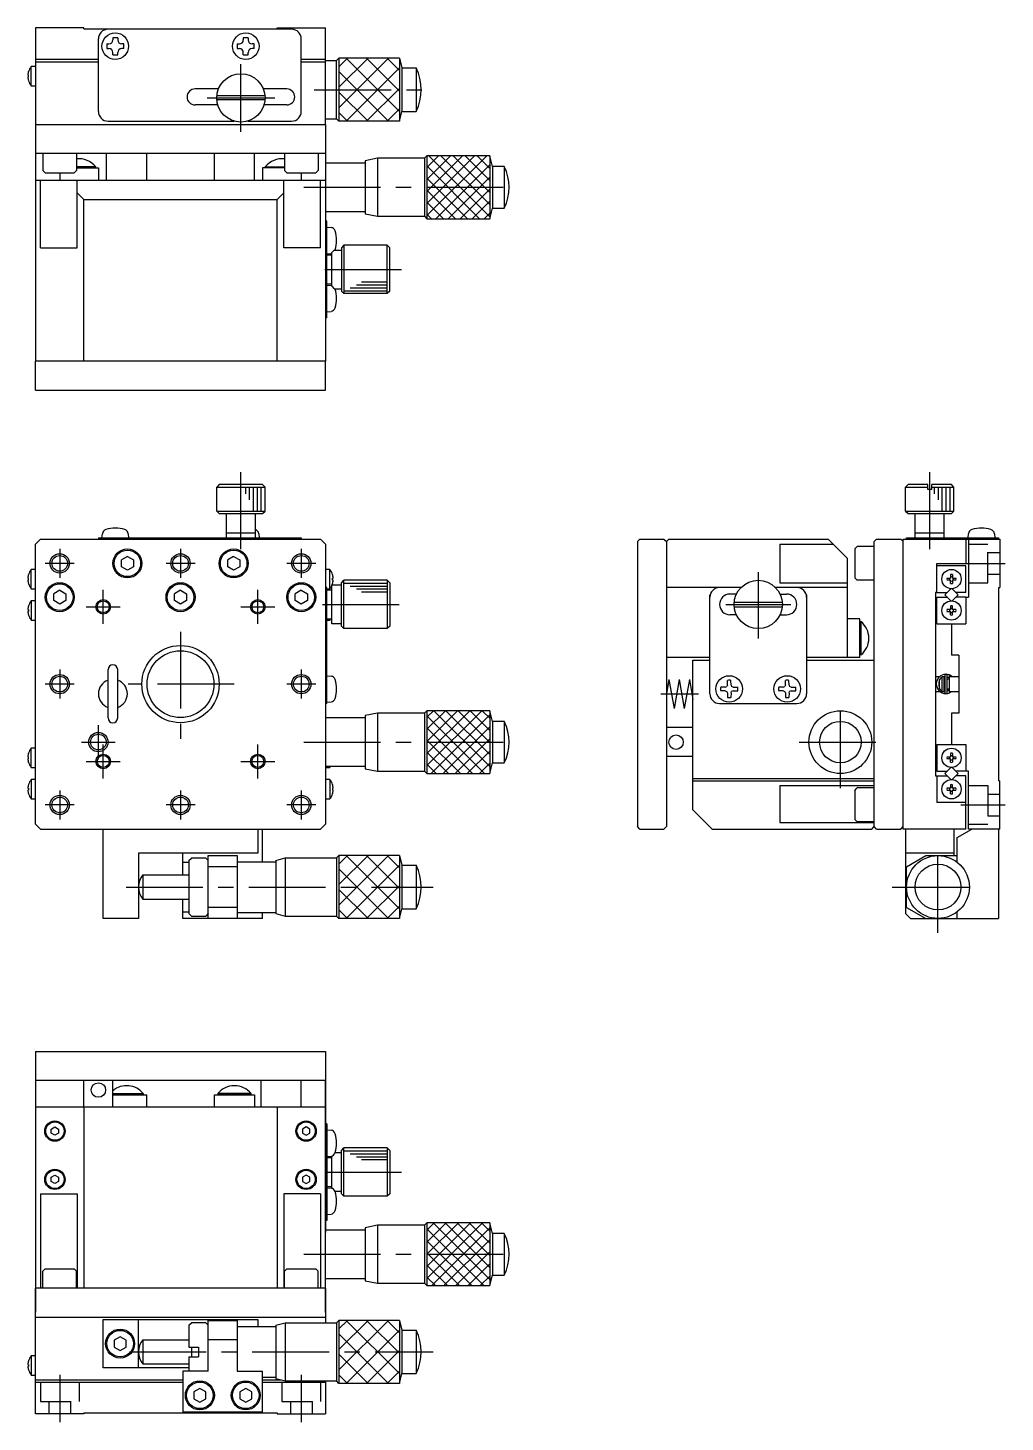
# Model space of a CAD drawing. Extents: x 0 to 321, y -8 to 297.
# Drawn here: x 119.2 to 321.5, y 8.3 to 296.9 of the extents above; entities that cross this region are included whole.
import ezdxf

# ---------------------------------------------------------------- set-up
doc = ezdxf.new("R2010")
doc.units = 0
doc.header["$LTSCALE"] = 0.5
doc.linetypes.add('CENTER', pattern=[50.8, 31.75, -6.35, 6.35, -6.35])
doc.linetypes.add('DASHED', pattern=[19.05, 12.7, -6.35])
for name, color, linetype in [('MSM_CENTER', 1, 'CENTER'), ('MSM_CONTINUOUS', 7, 'CONTINUOUS'), ('MSM_DASHED', 4, 'DASHED'), ('MSM_NARROW', 5, 'CONTINUOUS')]:
    doc.layers.add(name, color=color, linetype=linetype)

msp = doc.modelspace()

# ---------------------------------------------------------------- linework, layer by layer
at = {"layer": 'MSM_CENTER'}
for p, q in [((163.31, 275.37), (163.31, 289.37)), ((178.5, 284.07), (203.13, 284.07)), ((156.31, 282.37), (170.31, 282.37)), ((176.31, 263.87), (220.73, 263.87)), ((180.68, 246.87), (199.55, 246.87)), ((163.31, 188.99), (163.31, 206.18)), ((305.87, 188.99), (305.87, 206.18)), ((125.81, 189.02), (125.81, 183.02)), ((150.81, 189.02), (150.81, 183.02)), ((175.81, 189.02), (175.81, 183.02)), ((128.81, 186.02), (122.81, 186.02)), ((153.81, 186.02), (147.81, 186.02)), ((178.81, 186.02), (172.81, 186.02)), ((313.37, 186.02), (321.47, 186.02)), ((270.37, 184.22), (270.37, 170.46)), ((134.81, 173.52), (134.81, 180.52)), ((166.81, 173.52), (166.81, 180.52)), ((131.31, 177.02), (138.31, 177.02)), ((163.31, 177.02), (170.31, 177.02)), ((180.18, 177.52), (199.05, 177.52)), ((263.68, 177.52), (277.12, 177.52)), ((150.81, 171.88), (150.81, 149.67)), ((125.81, 164.02), (125.81, 158.02)), ((175.81, 164.02), (175.81, 158.02)), ((128.81, 161.02), (122.81, 161.02)), ((161.91, 161.02), (139.96, 161.02)), ((178.81, 161.02), (172.81, 161.02)), ((250.25, 159.01), (257.99, 159.01)), ((287.37, 139.5), (287.37, 157.54)), ((133.81, 145.52), (133.81, 152.52)), ((130.31, 149.02), (137.31, 149.02)), ((134.81, 141.52), (134.81, 148.52)), ((166.81, 141.52), (166.81, 148.52)), ((176.31, 149.02), (220.73, 149.02)), ((278.85, 149.02), (295.89, 149.02)), ((131.31, 145.02), (138.31, 145.02)), ((163.31, 145.02), (170.31, 145.02)), ((125.81, 139.02), (125.81, 133.02)), ((150.81, 139.02), (150.81, 133.02)), ((175.81, 139.02), (175.81, 133.02)), ((128.81, 136.02), (122.81, 136.02)), ((153.81, 136.02), (147.81, 136.02)), ((178.81, 136.02), (172.81, 136.02)), ((312.31, 136.02), (321.47, 136.02)), ((307.57, 109.52), (307.57, 128.52)), ((139.56, 119.02), (203.13, 119.02)), ((298.07, 119.02), (317.07, 119.02)), ((180.68, 60), (199.55, 60)), ((176.31, 43), (220.73, 43)), ((140.27, 22.8), (203.13, 22.8)), ((125.81, 18.06), (125.81, 8.25)), ((175.81, 18.06), (175.81, 8.25))]:
    msp.add_line(p, q, dxfattribs=at)
at = {"layer": 'MSM_CONTINUOUS'}
for p, q in [((130.81, 296.87), (120.81, 296.87)), ((120.81, 296.87), (120.81, 276.87)), ((130.81, 296.67), (130.81, 296.87)), ((130.81, 296.67), (170.81, 296.67)), ((133.81, 279.57), (133.81, 294.57)), ((173.81, 296.57), (135.81, 296.57)), ((137.81, 294.82), (136.81, 294.82)), ((136.81, 294.82), (136.81, 294.37)), ((137.81, 294.82), (137.81, 294.37)), ((164.81, 294.82), (163.81, 294.82)), ((163.81, 294.82), (163.81, 294.37)), ((164.81, 294.82), (164.81, 294.37)), ((170.81, 296.87), (180.81, 296.87)), ((170.81, 296.67), (170.81, 296.87)), ((175.81, 279.57), (175.81, 294.57)), ((180.81, 276.87), (180.81, 296.87)), ((135.56, 293.57), (136.01, 293.57)), ((135.56, 293.57), (135.56, 292.57)), ((135.56, 292.57), (136.01, 292.57)), ((136.81, 291.32), (136.81, 291.77)), ((137.81, 291.32), (137.81, 291.77)), ((139.06, 293.57), (138.61, 293.57)), ((139.06, 292.57), (138.61, 292.57)), ((139.06, 292.57), (139.06, 293.57)), ((162.56, 293.57), (163.01, 293.57)), ((162.56, 293.57), (162.56, 292.57)), ((162.56, 292.57), (163.01, 292.57)), ((163.81, 291.32), (163.81, 291.77)), ((164.81, 291.32), (164.81, 291.77)), ((166.06, 293.57), (165.61, 293.57)), ((166.06, 292.57), (165.61, 292.57)), ((166.06, 292.57), (166.06, 293.57)), ((119.91, 284.87), (119.91, 288.87)), ((120.81, 288.87), (119.91, 288.87)), ((120.81, 290.37), (133.81, 290.37)), ((120.81, 289.87), (133.81, 289.87)), ((136.81, 291.32), (137.81, 291.32)), ((163.81, 291.32), (164.81, 291.32)), ((175.81, 290.37), (180.81, 290.37)), ((175.81, 289.87), (180.81, 289.87)), ((180.81, 290.09), (183.11, 290.09)), ((183.61, 290.59), (183.11, 290.09)), ((183.11, 278.05), (183.11, 290.09)), ((183.61, 290.59), (183.61, 277.55)), ((196.11, 290.59), (183.61, 290.59)), ((196.11, 290.59), (196.11, 277.55)), ((196.11, 290.59), (196.61, 288.57)), ((119.36, 287.07), (119.22, 287.07)), ((119.22, 286.67), (119.36, 286.67)), ((119.36, 287.8), (119.36, 287.82)), ((119.36, 286.67), (119.36, 287.07)), ((119.36, 285.92), (119.36, 285.94)), ((196.61, 288.57), (199.61, 288.57)), ((196.61, 288.57), (196.61, 279.57)), ((199.61, 288.57), (199.61, 279.57)), ((119.91, 284.87), (120.81, 284.87)), ((158.67, 284.22), (153.81, 284.22)), ((172.81, 284.22), (167.96, 284.22)), ((158.53, 280.92), (153.81, 280.92)), ((168.3, 282.77), (158.33, 282.77)), ((168.3, 281.97), (158.33, 281.97)), ((172.81, 280.92), (168.1, 280.92)), ((135.81, 277.57), (161.91, 277.57)), ((164.71, 277.57), (173.81, 277.57)), ((180.81, 278.05), (183.11, 278.05)), ((183.61, 277.55), (183.11, 278.05)), ((196.11, 277.55), (183.61, 277.55)), ((196.11, 277.55), (196.61, 279.57)), ((196.61, 279.57), (199.61, 279.57)), ((120.81, 276.87), (180.81, 276.87)), ((120.81, 276.87), (120.81, 227.87)), ((180.81, 276.87), (180.81, 227.87)), ((180.81, 270.87), (120.81, 270.87)), ((122.31, 270.87), (122.31, 267.37)), ((129.31, 270.87), (129.31, 267.37)), ((135.51, 265.37), (135.51, 270.87)), ((143.81, 265.37), (143.81, 270.87)), ((157.81, 265.37), (157.81, 270.87)), ((166.11, 265.37), (166.11, 270.87)), ((172.31, 270.87), (172.31, 267.37)), ((179.31, 270.87), (179.31, 267.37)), ((189.06, 268.87), (180.81, 268.87)), ((191.56, 269.87), (189.06, 269.37)), ((189.06, 269.37), (189.06, 258.37)), ((191.56, 269.87), (191.56, 257.87)), ((201.31, 269.87), (191.56, 269.87)), ((201.81, 270.37), (201.31, 269.87)), ((201.31, 269.87), (201.31, 257.87)), ((201.81, 270.37), (201.81, 257.37)), ((214.81, 270.37), (201.81, 270.37)), ((214.81, 270.37), (214.81, 257.37)), ((215.4, 268.17), (214.81, 270.37)), ((122.81, 266.87), (122.31, 267.37)), ((122.81, 266.87), (128.81, 266.87)), ((125.81, 266.87), (125.81, 265.37)), ((128.81, 266.87), (129.31, 267.37)), ((133.26, 268.12), (129.31, 268.12)), ((129.31, 267.87), (133.81, 267.87)), ((133.26, 267.87), (133.26, 268.12)), ((133.81, 267.87), (133.81, 265.37)), ((172.31, 267.87), (167.81, 267.87)), ((167.81, 267.87), (167.81, 265.37)), ((168.36, 268.12), (172.31, 268.12)), ((168.36, 267.87), (168.36, 268.12)), ((172.81, 266.87), (172.31, 267.37)), ((172.81, 266.87), (178.81, 266.87)), ((175.81, 266.87), (175.81, 265.37)), ((178.81, 266.87), (179.31, 267.37)), ((215.4, 268.17), (215.4, 259.57)), ((217.81, 268.17), (215.4, 268.17)), ((217.81, 268.17), (217.81, 259.57)), ((120.81, 265.37), (180.81, 265.37)), ((121.81, 251.37), (121.81, 265.37)), ((129.45, 251.37), (129.45, 265.37)), ((130.81, 261.37), (129.45, 262.73)), ((170.81, 261.37), (172.18, 262.73)), ((172.18, 251.37), (172.18, 265.37)), ((179.81, 251.37), (179.81, 265.37)), ((130.81, 227.87), (130.81, 261.37)), ((130.81, 261.37), (170.81, 261.37)), ((170.81, 227.87), (170.81, 261.37)), ((180.81, 258.87), (189.06, 258.87)), ((181.11, 256.87), (180.81, 256.87)), ((181.11, 236.87), (181.11, 256.87)), ((189.06, 258.37), (191.56, 257.87)), ((191.56, 257.87), (201.31, 257.87)), ((201.31, 257.87), (201.81, 257.37)), ((201.81, 257.37), (214.81, 257.37)), ((214.81, 257.37), (215.4, 259.57)), ((215.4, 259.57), (217.81, 259.57)), ((181.11, 255.62), (181.96, 255.54)), ((121.81, 251.37), (129.45, 251.37)), ((179.81, 251.37), (172.18, 251.37)), ((184.61, 251.87), (184.11, 251.37)), ((184.11, 251.37), (184.11, 242.37)), ((193.61, 251.87), (184.61, 251.87)), ((184.61, 251.87), (184.61, 241.87)), ((193.61, 241.87), (193.61, 251.87)), ((194.11, 251.37), (193.61, 251.87)), ((194.11, 242.37), (194.11, 251.37)), ((181.11, 250.12), (181.96, 250.19)), ((181.11, 249.87), (182.11, 249.87)), ((182.11, 250.37), (182.61, 250.87)), ((182.11, 243.37), (182.11, 250.37)), ((182.61, 250.87), (184.11, 250.87)), ((181.11, 243.87), (182.11, 243.87)), ((181.11, 243.62), (182.12, 243.53)), ((182.11, 243.37), (182.61, 242.87)), ((182.61, 242.87), (184.11, 242.87)), ((184.11, 242.37), (184.61, 241.87)), ((193.61, 241.87), (184.61, 241.87)), ((194.11, 242.37), (193.61, 241.87)), ((181.11, 236.87), (180.81, 236.87)), ((181.11, 238.12), (181.96, 238.19)), ((120.81, 221.87), (120.81, 227.87)), ((180.81, 227.87), (120.81, 227.87)), ((180.81, 221.87), (180.81, 227.87)), ((120.81, 221.87), (180.81, 221.87)), ((158.81, 202.32), (158.31, 201.82)), ((167.81, 202.32), (158.81, 202.32)), ((168.31, 201.82), (167.81, 202.32)), ((301.37, 202.32), (300.87, 201.82)), ((305.47, 202.32), (301.37, 202.32)), ((305.47, 201.32), (305.47, 202.32)), ((310.37, 202.32), (306.27, 202.32)), ((306.27, 201.32), (306.27, 202.32)), ((310.87, 201.82), (310.37, 202.32)), ((158.31, 201.82), (168.31, 201.82)), ((158.31, 196.82), (158.31, 201.82)), ((168.31, 196.82), (168.31, 201.82)), ((300.87, 201.82), (305.47, 201.82)), ((300.87, 196.82), (300.87, 201.82)), ((306.27, 201.32), (305.47, 201.32)), ((306.27, 201.82), (310.87, 201.82)), ((310.87, 196.82), (310.87, 201.82)), ((158.31, 196.82), (168.31, 196.82)), ((158.31, 196.82), (158.81, 196.32)), ((158.81, 196.32), (167.81, 196.32)), ((160.31, 191.32), (160.31, 196.32)), ((166.31, 191.32), (166.31, 196.32)), ((167.81, 196.32), (168.31, 196.82)), ((300.87, 196.82), (310.87, 196.82)), ((300.87, 196.82), (301.37, 196.32)), ((301.37, 196.32), (310.37, 196.32)), ((302.87, 191.32), (302.87, 196.32)), ((308.87, 191.32), (308.87, 196.32)), ((310.37, 196.32), (310.87, 196.82)), ((120.81, 190.02), (121.81, 191.02)), ((121.81, 191.02), (179.81, 191.02)), ((133.81, 191.32), (133.81, 191.02)), ((133.81, 191.32), (175.81, 191.32)), ((134.56, 191.32), (134.64, 192.16)), ((139.99, 192.16), (140.06, 191.32)), ((160.31, 192.32), (166.31, 192.32)), ((166.99, 192.16), (167.06, 191.32)), ((175.81, 191.32), (175.81, 191.02)), ((179.81, 191.02), (180.81, 190.02)), ((245.87, 191.02), (245.37, 190.52)), ((245.37, 190.52), (245.37, 131.52)), ((245.87, 191.02), (250.87, 191.02)), ((250.87, 191.02), (251.37, 190.52)), ((251.87, 191.02), (251.37, 190.52)), ((251.37, 190.52), (251.37, 131.52)), ((251.87, 191.02), (284.87, 191.02)), ((288.87, 187.02), (284.87, 191.02)), ((294.87, 191.02), (294.37, 190.52)), ((294.37, 131.52), (294.37, 190.52)), ((294.87, 191.02), (299.87, 191.02)), ((300.37, 190.52), (299.87, 191.02)), ((300.37, 191.02), (320.37, 191.02)), ((300.37, 131.02), (300.37, 191.02)), ((301.07, 191.32), (320.07, 191.32)), ((301.07, 191.02), (301.07, 191.32)), ((302.87, 192.32), (308.87, 192.32)), ((313.37, 191.02), (313.37, 186.02)), ((313.82, 191.32), (313.89, 192.16)), ((313.87, 191.02), (313.87, 179.02)), ((319.25, 192.16), (319.32, 191.32)), ((320.07, 191.32), (320.07, 191.02)), ((320.37, 191.02), (320.37, 181.02)), ((120.81, 132.02), (120.81, 190.02)), ((180.81, 190.02), (180.81, 132.02)), ((274.87, 190.01), (285.87, 190.01)), ((274.87, 190.01), (274.87, 182.01)), ((290.37, 189.02), (290.87, 189.52)), ((290.37, 189.02), (290.37, 183.02)), ((294.37, 189.52), (290.87, 189.52)), ((119.91, 180.77), (119.91, 184.77)), ((120.81, 184.77), (119.91, 184.77)), ((139.81, 187.45), (138.57, 186.73)), ((138.57, 185.3), (138.57, 186.73)), ((139.81, 184.58), (138.57, 185.3)), ((139.81, 187.45), (141.06, 186.73)), ((141.06, 185.3), (139.81, 184.58)), ((141.06, 186.73), (141.06, 185.3)), ((161.81, 187.45), (160.57, 186.73)), ((160.57, 185.3), (160.57, 186.73)), ((161.81, 184.58), (160.57, 185.3)), ((161.81, 187.45), (163.06, 186.73)), ((163.06, 185.3), (161.81, 184.58)), ((163.06, 186.73), (163.06, 185.3)), ((181.71, 184.77), (180.81, 184.77)), ((181.71, 180.77), (181.71, 184.77)), ((288.87, 166.51), (288.87, 187.02)), ((307.37, 186.02), (313.37, 186.02)), ((307.37, 180.02), (307.37, 186.02)), ((313.37, 185.52), (307.37, 185.52)), ((313.37, 180.02), (313.37, 185.52)), ((119.36, 182.97), (119.22, 182.97)), ((119.22, 182.57), (119.36, 182.57)), ((119.36, 183.69), (119.36, 183.72)), ((119.36, 182.57), (119.36, 182.97)), ((119.36, 181.82), (119.36, 181.84)), ((182.27, 183.69), (182.27, 183.72)), ((182.27, 182.97), (182.4, 182.97)), ((182.27, 182.57), (182.27, 182.97)), ((182.4, 182.57), (182.27, 182.57)), ((182.27, 181.82), (182.27, 181.84)), ((184.11, 182.02), (184.61, 182.52)), ((184.11, 173.02), (184.11, 182.02)), ((193.61, 182.52), (184.61, 182.52)), ((184.61, 172.52), (184.61, 182.52)), ((193.61, 182.52), (193.61, 172.52)), ((194.11, 182.02), (193.61, 182.52)), ((194.11, 182.02), (194.11, 173.02)), ((274.87, 182.01), (288.87, 182.01)), ((290.37, 183.02), (290.87, 182.52)), ((294.37, 182.52), (290.87, 182.52)), ((309.44, 182.97), (310.17, 182.97)), ((310.17, 182.57), (309.44, 182.57)), ((310.17, 183.69), (310.17, 182.97)), ((310.17, 181.84), (310.17, 182.57)), ((310.57, 183.69), (310.57, 182.97)), ((310.57, 182.97), (311.3, 182.97)), ((311.3, 182.57), (310.57, 182.57)), ((310.57, 182.57), (310.57, 181.84)), ((119.91, 180.77), (120.81, 180.77)), ((125.81, 180.45), (124.57, 179.73)), ((124.57, 178.3), (124.57, 179.73)), ((125.81, 180.45), (127.06, 179.73)), ((127.06, 179.73), (127.06, 178.3)), ((150.81, 180.45), (149.57, 179.73)), ((149.57, 178.3), (149.57, 179.73)), ((150.81, 180.45), (152.06, 179.73)), ((152.06, 179.73), (152.06, 178.3)), ((175.81, 180.45), (174.57, 179.73)), ((174.57, 178.3), (174.57, 179.73)), ((175.81, 180.45), (177.06, 179.73)), ((177.06, 179.73), (177.06, 178.3)), ((181.11, 181.02), (180.81, 181.02)), ((181.11, 157.02), (181.11, 181.02)), ((181.11, 180.77), (181.71, 180.77)), ((181.11, 180.52), (182.11, 180.52)), ((184.11, 181.52), (182.11, 181.52)), ((182.11, 173.52), (182.11, 181.52)), ((266.8, 181.01), (251.37, 181.01)), ((263.8, 181.02), (259.37, 181.02)), ((260.37, 159.02), (260.37, 179.52)), ((265.86, 179.67), (264.52, 179.67)), ((288.87, 181.01), (273.94, 181.01)), ((274.88, 179.67), (276.22, 179.67)), ((280.37, 179.52), (280.37, 159.02)), ((307.07, 180.02), (307.07, 142.02)), ((307.37, 180.02), (307.07, 180.02)), ((307.37, 180.02), (309.46, 180.02)), ((307.37, 179.02), (309.46, 179.02)), ((307.37, 173.52), (307.37, 179.02)), ((310.21, 180.77), (308.96, 179.52)), ((308.96, 179.52), (310.21, 178.26)), ((310.53, 180.77), (311.78, 179.52)), ((311.78, 179.52), (310.53, 178.26)), ((313.37, 180.02), (311.28, 180.02)), ((313.37, 179.02), (311.28, 179.02)), ((313.37, 179.02), (313.87, 179.02)), ((313.37, 179.02), (313.37, 173.52)), ((320.17, 141.02), (320.17, 181.02)), ((320.17, 181.02), (320.37, 181.02)), ((119.22, 176.47), (119.36, 176.47)), ((119.36, 176.07), (119.22, 176.07)), ((119.36, 177.22), (119.36, 177.19)), ((119.36, 176.47), (119.36, 176.07)), ((119.91, 178.27), (119.91, 174.27)), ((120.81, 178.27), (119.91, 178.27)), ((125.81, 177.58), (124.57, 178.3)), ((127.06, 178.3), (125.81, 177.58)), ((150.81, 177.58), (149.57, 178.3)), ((152.06, 178.3), (150.81, 177.58)), ((175.81, 177.58), (174.57, 178.3)), ((177.06, 178.3), (175.81, 177.58)), ((265.4, 178.02), (275.35, 178.02)), ((265.4, 177.02), (275.35, 177.02)), ((310.17, 176.47), (309.44, 176.47)), ((309.44, 176.07), (310.17, 176.07)), ((310.17, 177.19), (310.17, 176.47)), ((310.17, 175.34), (310.17, 176.07)), ((310.57, 176.47), (310.57, 177.19)), ((311.3, 176.47), (310.57, 176.47)), ((310.57, 176.07), (311.3, 176.07)), ((310.57, 175.34), (310.57, 176.07)), ((119.36, 175.34), (119.36, 175.32)), ((119.91, 174.27), (120.81, 174.27)), ((181.11, 174.52), (182.11, 174.52)), ((181.11, 174.27), (181.71, 174.27)), ((181.71, 174.52), (181.71, 174.27)), ((184.11, 173.52), (182.11, 173.52)), ((265.86, 175.37), (264.52, 175.37)), ((274.88, 175.37), (276.22, 175.37)), ((291.37, 174.51), (288.87, 174.51)), ((291.37, 166.51), (291.37, 174.51)), ((291.37, 173.96), (291.62, 173.96)), ((291.62, 173.96), (291.62, 167.06)), ((307.37, 173.52), (313.37, 173.52)), ((310.37, 173.52), (310.37, 167.02)), ((184.61, 172.52), (184.11, 173.02)), ((193.61, 172.52), (184.61, 172.52)), ((194.11, 173.02), (193.61, 172.52)), ((260.37, 166.51), (251.37, 166.51)), ((256.87, 135.02), (256.87, 166.01)), ((256.87, 166.01), (260.37, 166.01)), ((291.37, 166.51), (280.37, 166.51)), ((280.37, 166.01), (294.37, 166.01)), ((291.62, 167.06), (291.37, 167.06)), ((311.87, 167.02), (310.37, 167.02)), ((311.87, 167.02), (311.87, 155.02)), ((135.81, 154.02), (135.81, 164.02)), ((137.81, 154.02), (137.81, 164.02)), ((181.11, 162.77), (181.96, 162.69)), ((251.9, 162.01), (251.37, 159.01)), ((251.9, 162.01), (252.96, 156.01)), ((254.02, 162.01), (252.96, 156.01)), ((254.02, 162.01), (255.07, 156.01)), ((256.13, 162.01), (255.07, 156.01)), ((256.13, 162.01), (256.87, 157.82)), ((263.99, 160.83), (264.01, 161.78)), ((264.75, 160.83), (264.73, 161.78)), ((275.99, 160.83), (276.01, 161.78)), ((276.75, 160.83), (276.73, 161.78)), ((307.84, 162.52), (307.07, 162.52)), ((307.87, 161.93), (308.37, 162.46)), ((307.87, 160.1), (307.87, 161.93)), ((308.97, 162.52), (308.37, 162.52)), ((308.37, 162.52), (308.37, 159.52)), ((308.81, 162.52), (308.97, 162.55)), ((308.87, 159.52), (308.87, 162.52)), ((308.97, 162.02), (308.87, 162.02)), ((308.97, 162.82), (308.97, 159.32)), ((310.02, 162.91), (309.25, 163.07)), ((309.47, 162.93), (309.45, 162.92)), ((309.51, 162.94), (309.47, 162.93)), ((309.47, 159.32), (309.47, 162.82)), ((309.47, 162.24), (309.48, 162.26)), ((309.47, 162.23), (309.47, 162.24)), ((309.47, 162.22), (309.47, 162.23)), ((309.87, 162.02), (309.47, 162.02)), ((309.48, 162.29), (309.49, 162.3)), ((309.48, 162.28), (309.48, 162.29)), ((309.48, 162.27), (309.48, 162.28)), ((309.48, 162.26), (309.48, 162.27)), ((309.49, 162.32), (309.5, 162.33)), ((309.49, 162.3), (309.49, 162.32)), ((309.5, 162.34), (309.51, 162.35)), ((309.5, 162.33), (309.5, 162.34)), ((309.54, 162.95), (309.51, 162.94)), ((309.51, 162.36), (309.52, 162.37)), ((309.51, 162.35), (309.51, 162.36)), ((309.52, 162.37), (309.53, 162.38)), ((309.53, 162.38), (309.54, 162.39)), ((309.58, 162.96), (309.54, 162.95)), ((309.54, 162.4), (309.55, 162.41)), ((309.54, 162.39), (309.54, 162.4)), ((309.55, 162.41), (309.56, 162.41)), ((309.56, 162.41), (309.57, 162.42)), ((309.57, 162.42), (309.58, 162.43)), ((309.61, 162.96), (309.58, 162.96)), ((309.58, 162.43), (309.59, 162.44)), ((309.59, 162.44), (309.6, 162.44)), ((309.6, 162.44), (309.61, 162.45)), ((309.65, 162.97), (309.61, 162.96)), ((309.61, 162.45), (309.63, 162.45)), ((309.63, 162.45), (309.64, 162.46)), ((309.64, 162.46), (309.65, 162.46)), ((309.69, 162.97), (309.65, 162.97)), ((309.65, 162.46), (309.66, 162.46)), ((309.66, 162.46), (309.67, 162.47)), ((309.67, 162.47), (309.69, 162.47)), ((309.72, 162.97), (309.69, 162.97)), ((309.69, 162.47), (309.7, 162.47)), ((309.7, 162.47), (309.71, 162.47)), ((309.71, 162.47), (309.72, 162.47)), ((309.76, 162.97), (309.72, 162.97)), ((309.72, 162.47), (309.73, 162.47)), ((309.73, 162.47), (309.75, 162.47)), ((309.75, 162.47), (309.76, 162.47)), ((309.8, 162.97), (309.76, 162.97)), ((309.76, 162.47), (309.77, 162.47)), ((309.77, 162.47), (309.78, 162.46)), ((309.78, 162.46), (309.8, 162.46)), ((309.84, 162.96), (309.8, 162.97)), ((309.8, 162.46), (309.81, 162.45)), ((309.81, 162.45), (309.87, 162.43)), ((309.81, 162.45), (309.81, 162.45)), ((309.88, 162.51), (309.82, 162.45)), ((309.83, 162.46), (309.82, 162.45)), ((309.82, 162.45), (309.82, 162.45)), ((309.82, 162.45), (309.82, 162.45)), ((309.82, 162.45), (309.82, 162.45)), ((309.84, 162.47), (309.83, 162.46)), ((309.83, 162.46), (309.83, 162.46)), ((309.87, 162.96), (309.84, 162.96)), ((309.85, 162.48), (309.84, 162.48)), ((309.84, 162.48), (309.84, 162.47)), ((309.86, 162.51), (309.85, 162.49)), ((309.85, 162.49), (309.85, 162.48)), ((309.87, 162.52), (309.86, 162.51)), ((309.91, 162.95), (309.87, 162.96)), ((309.88, 162.55), (309.87, 162.53)), ((309.87, 162.53), (309.87, 162.52)), ((309.87, 162.52), (309.87, 159.52)), ((311.87, 162.52), (309.87, 162.52)), ((310.02, 162.91), (309.88, 162.51)), ((309.89, 162.56), (309.88, 162.55)), ((309.9, 162.58), (309.89, 162.56)), ((309.91, 162.59), (309.9, 162.58)), ((309.94, 162.94), (309.91, 162.95)), ((309.92, 162.63), (309.91, 162.61)), ((309.91, 162.61), (309.91, 162.59)), ((309.93, 162.64), (309.92, 162.63)), ((309.94, 162.66), (309.93, 162.64)), ((309.98, 162.92), (309.94, 162.94)), ((309.95, 162.68), (309.94, 162.66)), ((309.96, 162.72), (309.95, 162.7)), ((309.95, 162.7), (309.95, 162.68)), ((309.97, 162.73), (309.96, 162.72)), ((309.98, 162.77), (309.97, 162.75)), ((309.97, 162.75), (309.97, 162.73)), ((310.01, 162.91), (309.98, 162.92)), ((309.99, 162.78), (309.98, 162.77)), ((310, 162.82), (309.99, 162.8)), ((309.99, 162.8), (309.99, 162.78)), ((310.01, 162.86), (310, 162.84)), ((310, 162.84), (310, 162.83)), ((310, 162.83), (310, 162.82)), ((310.01, 162.91), (310.02, 162.91)), ((310.61, 162.52), (310.01, 162.91)), ((310.01, 162.91), (310.01, 162.91)), ((310.01, 162.91), (310.01, 162.91)), ((310.01, 162.91), (310.01, 162.9)), ((310.01, 162.9), (310.01, 162.9)), ((310.01, 162.9), (310.01, 162.89)), ((310.01, 162.89), (310.01, 162.89)), ((310.01, 162.89), (310.01, 162.88)), ((310.01, 162.88), (310.01, 162.87)), ((310.01, 162.87), (310.01, 162.86)), ((310.09, 162.87), (310.02, 162.91)), ((263.54, 160.39), (262.61, 160.38)), ((263.54, 159.64), (262.61, 159.66)), ((263.54, 160.39), (263.87, 160.55)), ((263.54, 159.64), (263.87, 159.48)), ((263.99, 160.83), (263.87, 160.55)), ((263.99, 159.2), (263.87, 159.48)), ((263.99, 159.2), (264.01, 158.25)), ((264.75, 159.2), (264.73, 158.25)), ((264.75, 160.83), (264.87, 160.55)), ((264.75, 159.2), (264.87, 159.48)), ((265.2, 160.39), (264.87, 160.55)), ((265.2, 159.64), (264.87, 159.48)), ((265.2, 160.39), (266.13, 160.38)), ((265.2, 159.64), (266.13, 159.66)), ((275.54, 160.39), (274.61, 160.38)), ((275.54, 159.64), (274.61, 159.66)), ((275.54, 160.39), (275.87, 160.55)), ((275.54, 159.64), (275.87, 159.48)), ((275.99, 160.83), (275.87, 160.55)), ((275.99, 159.2), (275.87, 159.48)), ((275.99, 159.2), (276.01, 158.25)), ((276.75, 159.2), (276.73, 158.25)), ((276.75, 160.83), (276.87, 160.55)), ((276.75, 159.2), (276.87, 159.48)), ((277.2, 160.39), (276.87, 160.55)), ((277.2, 159.64), (276.87, 159.48)), ((277.2, 160.39), (278.13, 160.38)), ((277.2, 159.64), (278.13, 159.66)), ((307.07, 159.52), (307.97, 159.52)), ((308.37, 159.57), (307.87, 160.1)), ((308.37, 159.52), (308.87, 159.52)), ((308.87, 160.02), (308.97, 160.02)), ((308.97, 159.59), (308.87, 159.61)), ((309.47, 160.02), (309.87, 160.02)), ((309.47, 159.91), (309.47, 159.92)), ((309.47, 159.92), (309.47, 159.92)), ((309.47, 159.9), (309.47, 159.91)), ((309.48, 159.88), (309.47, 159.9)), ((309.87, 159.72), (309.47, 159.59)), ((309.48, 159.87), (309.48, 159.88)), ((309.48, 159.86), (309.48, 159.87)), ((309.49, 159.85), (309.48, 159.86)), ((309.49, 159.84), (309.49, 159.85)), ((309.49, 159.82), (309.49, 159.84)), ((309.5, 159.81), (309.49, 159.82)), ((309.5, 159.8), (309.5, 159.81)), ((309.51, 159.79), (309.5, 159.8)), ((309.52, 159.78), (309.51, 159.79)), ((309.52, 159.77), (309.52, 159.78)), ((309.53, 159.76), (309.52, 159.77)), ((309.54, 159.75), (309.53, 159.76)), ((309.55, 159.74), (309.54, 159.75)), ((309.56, 159.74), (309.55, 159.74)), ((309.57, 159.73), (309.56, 159.74)), ((309.58, 159.72), (309.57, 159.73)), ((309.59, 159.71), (309.58, 159.72)), ((309.6, 159.71), (309.59, 159.71)), ((309.61, 159.7), (309.6, 159.71)), ((309.62, 159.7), (309.61, 159.7)), ((309.63, 159.69), (309.62, 159.7)), ((309.64, 159.69), (309.63, 159.69)), ((309.66, 159.68), (309.64, 159.69)), ((309.67, 159.68), (309.66, 159.68)), ((309.68, 159.68), (309.67, 159.68)), ((309.69, 159.68), (309.68, 159.68)), ((309.7, 159.67), (309.69, 159.68)), ((309.72, 159.67), (309.7, 159.67)), ((309.73, 159.67), (309.72, 159.67)), ((309.74, 159.68), (309.73, 159.67)), ((309.75, 159.68), (309.74, 159.68)), ((309.77, 159.68), (309.75, 159.68)), ((309.78, 159.68), (309.77, 159.68)), ((309.79, 159.69), (309.78, 159.68)), ((309.8, 159.69), (309.79, 159.69)), ((309.81, 159.69), (309.8, 159.69)), ((309.82, 159.69), (309.81, 159.69)), ((309.87, 159.52), (311.87, 159.52)), ((309.95, 159.21), (310.01, 159.23)), ((310.01, 159.23), (310.01, 159.23)), ((310.01, 159.23), (310.01, 159.23)), ((310.01, 159.23), (310.01, 159.23)), ((181.11, 157.02), (180.81, 157.02)), ((181.11, 157.27), (181.96, 157.34)), ((262.37, 157.02), (278.37, 157.02)), ((189.06, 154.02), (180.81, 154.02)), ((191.56, 155.02), (189.06, 154.52)), ((189.06, 154.52), (189.06, 143.52)), ((191.56, 155.02), (191.56, 143.02)), ((201.31, 155.02), (191.56, 155.02)), ((201.81, 155.52), (201.31, 155.02)), ((201.31, 155.02), (201.31, 143.02)), ((201.81, 155.52), (201.81, 142.52)), ((214.81, 155.52), (201.81, 155.52)), ((214.81, 155.52), (214.81, 142.52)), ((215.4, 153.32), (214.81, 155.52)), ((215.4, 153.32), (215.4, 144.72)), ((217.81, 153.32), (215.4, 153.32)), ((217.81, 153.32), (217.81, 144.72)), ((310.37, 155.02), (310.37, 148.52)), ((311.87, 155.02), (310.37, 155.02)), ((256.87, 152.01), (251.37, 152.01)), ((119.91, 143.77), (119.91, 147.77)), ((120.81, 147.77), (119.91, 147.77)), ((307.37, 148.52), (307.37, 143.02)), ((307.37, 148.52), (313.37, 148.52)), ((313.37, 148.52), (313.37, 143.02)), ((119.36, 145.97), (119.22, 145.97)), ((119.22, 145.57), (119.36, 145.57)), ((119.36, 146.69), (119.36, 146.72)), ((119.36, 145.57), (119.36, 145.97)), ((119.36, 144.82), (119.36, 144.84)), ((214.81, 142.52), (215.4, 144.72)), ((215.4, 144.72), (217.81, 144.72)), ((256.87, 146.01), (251.37, 146.01)), ((309.44, 145.97), (310.17, 145.97)), ((310.17, 145.57), (309.44, 145.57)), ((310.17, 146.69), (310.17, 145.97)), ((310.17, 144.84), (310.17, 145.57)), ((310.57, 146.69), (310.57, 145.97)), ((310.57, 145.97), (311.3, 145.97)), ((311.3, 145.57), (310.57, 145.57)), ((310.57, 145.57), (310.57, 144.84)), ((119.91, 143.77), (120.81, 143.77)), ((180.81, 144.02), (189.06, 144.02)), ((180.81, 143.77), (181.71, 143.77)), ((181.71, 143.77), (181.71, 144.02)), ((189.06, 143.52), (191.56, 143.02)), ((191.56, 143.02), (201.31, 143.02)), ((201.31, 143.02), (201.81, 142.52)), ((201.81, 142.52), (214.81, 142.52)), ((256.87, 141.51), (294.37, 141.51)), ((307.07, 142.02), (309.46, 142.02)), ((307.37, 143.02), (309.46, 143.02)), ((307.37, 142.02), (307.37, 136.52)), ((308.96, 142.52), (310.21, 143.77)), ((310.21, 141.26), (308.96, 142.52)), ((311.78, 142.52), (310.53, 143.77)), ((310.53, 141.26), (311.78, 142.52)), ((313.87, 143.02), (311.28, 143.02)), ((313.37, 142.02), (311.28, 142.02)), ((313.37, 131.02), (313.37, 142.02)), ((313.87, 131.02), (313.87, 143.02)), ((119.22, 139.47), (119.36, 139.47)), ((119.36, 139.07), (119.22, 139.07)), ((119.36, 140.22), (119.36, 140.19)), ((119.36, 139.47), (119.36, 139.07)), ((119.91, 141.27), (119.91, 137.27)), ((120.81, 141.27), (119.91, 141.27)), ((181.71, 141.27), (180.81, 141.27)), ((181.71, 141.27), (181.71, 137.27)), ((182.27, 140.22), (182.27, 140.19)), ((182.4, 139.47), (182.27, 139.47)), ((182.27, 139.47), (182.27, 139.07)), ((182.27, 139.07), (182.4, 139.07)), ((256.87, 141.01), (294.37, 141.01)), ((274.87, 140.01), (294.37, 140.01)), ((274.87, 140.01), (274.87, 132.38)), ((290.37, 139.02), (290.87, 139.52)), ((290.37, 139.02), (290.37, 133.02)), ((294.37, 139.52), (290.87, 139.52)), ((310.17, 139.47), (309.44, 139.47)), ((309.44, 139.07), (310.17, 139.07)), ((310.17, 140.19), (310.17, 139.47)), ((310.17, 138.34), (310.17, 139.07)), ((310.57, 139.47), (310.57, 140.19)), ((311.3, 139.47), (310.57, 139.47)), ((310.57, 138.34), (310.57, 139.07)), ((310.57, 139.07), (311.3, 139.07)), ((320.17, 141.02), (320.37, 141.02)), ((320.37, 131.02), (320.37, 141.02)), ((119.36, 138.34), (119.36, 138.32)), ((119.91, 137.27), (120.81, 137.27)), ((180.81, 137.27), (181.71, 137.27)), ((182.27, 138.34), (182.27, 138.32)), ((313.37, 136.52), (307.37, 136.52)), ((256.87, 135.02), (260.87, 131.02)), ((290.37, 133.02), (290.87, 132.52)), ((121.81, 131.02), (120.81, 132.02)), ((121.81, 131.02), (179.81, 131.02)), ((134.81, 112.52), (134.81, 131.02)), ((166.81, 131.02), (166.81, 126.02)), ((167.81, 124.27), (167.81, 131.02)), ((180.81, 132.02), (179.81, 131.02)), ((245.87, 131.02), (245.37, 131.52)), ((245.87, 131.02), (250.87, 131.02)), ((251.37, 131.52), (250.87, 131.02)), ((260.87, 131.02), (293.87, 131.02)), ((274.87, 132.38), (294.37, 132.38)), ((294.37, 132.52), (290.87, 132.52)), ((293.87, 131.02), (294.37, 131.52)), ((294.87, 131.02), (294.37, 131.52)), ((294.87, 131.02), (299.87, 131.02)), ((299.87, 131.02), (300.37, 131.52)), ((313.37, 131.02), (300.37, 131.02)), ((300.87, 131.02), (300.87, 113.52)), ((310.87, 131.02), (310.87, 125.52)), ((311.57, 129.28), (314.57, 131.02)), ((320.37, 131.02), (313.87, 131.02)), ((320.07, 131.02), (320.07, 112.52)), ((311.57, 124.14), (311.57, 129.28)), ((142.11, 126.02), (142.11, 112.52)), ((166.81, 126.02), (142.11, 126.02)), ((151.31, 121.52), (151.31, 126.02)), ((151.31, 124.14), (152.56, 124.14)), ((152.56, 124.52), (153.06, 125.02)), ((152.56, 124.52), (152.56, 113.52)), ((156.06, 125.02), (153.06, 125.02)), ((156.06, 125.02), (156.56, 124.52)), ((156.56, 125.52), (162.56, 125.52)), ((156.56, 112.52), (156.56, 125.52)), ((162.56, 125.52), (162.56, 112.52)), ((162.56, 124.27), (170.56, 124.27)), ((170.56, 124.52), (172.5, 125.03)), ((170.56, 124.52), (170.56, 113.52)), ((172.5, 125.03), (172.5, 113.03)), ((172.5, 125.03), (183.11, 125.03)), ((183.61, 125.53), (183.11, 125.03)), ((183.11, 125.03), (183.11, 113)), ((183.61, 125.53), (183.61, 112.5)), ((196.11, 125.53), (183.61, 125.53)), ((196.11, 125.53), (196.11, 112.5)), ((196.11, 125.53), (196.61, 123.52)), ((310.87, 126.02), (300.87, 126.02)), ((301.07, 123.22), (305.04, 125.52)), ((305.04, 125.52), (311.57, 125.52)), ((142.99, 121.52), (142.99, 116.52)), ((142.99, 121.52), (152.56, 121.52)), ((162.56, 123.22), (156.56, 123.22)), ((196.61, 123.52), (199.61, 123.52)), ((196.61, 123.52), (196.61, 114.52)), ((199.61, 123.52), (199.61, 114.52)), ((301.07, 114.81), (301.07, 123.22)), ((142.99, 116.52), (152.56, 116.52)), ((151.31, 112.52), (151.31, 116.52)), ((151.31, 113.89), (152.56, 113.89)), ((152.56, 113.52), (153.06, 113.02)), ((153.06, 113.02), (156.06, 113.02)), ((156.56, 113.52), (156.06, 113.02)), ((162.56, 114.81), (156.56, 114.81)), ((162.56, 113.77), (170.56, 113.77)), ((167.81, 112.52), (167.81, 113.77)), ((170.56, 113.52), (172.5, 113)), ((172.5, 113), (183.11, 113)), ((183.61, 112.5), (183.11, 113)), ((196.11, 112.5), (196.61, 114.52)), ((196.61, 114.52), (199.61, 114.52)), ((300.87, 113.52), (301.87, 112.52)), ((301.07, 114.81), (305.04, 112.52)), ((311.57, 112.52), (311.57, 113.89)), ((142.11, 112.52), (134.81, 112.52)), ((167.81, 112.52), (151.31, 112.52)), ((196.11, 112.5), (183.61, 112.5)), ((301.87, 112.52), (320.07, 112.52)), ((120.81, 85), (120.81, 79)), ((120.81, 85), (180.81, 85)), ((180.81, 85), (180.81, 47.5)), ((180.81, 85), (180.81, 79)), ((120.81, 79), (120.81, 31)), ((180.81, 79), (120.81, 79)), ((130.81, 73.5), (130.81, 79)), ((136.81, 73.5), (136.81, 79)), ((167.51, 73.5), (167.51, 79)), ((175.81, 73.5), (175.81, 79)), ((180.81, 31), (180.81, 79)), ((136.81, 76.25), (143.11, 76.25)), ((136.81, 76), (143.81, 76)), ((143.11, 76.25), (143.11, 76)), ((143.81, 73.5), (143.81, 76)), ((157.81, 73.5), (157.81, 76)), ((157.81, 76), (166.11, 76)), ((158.51, 76.25), (158.51, 76)), ((165.41, 76.25), (158.51, 76.25)), ((165.41, 76), (158.51, 76)), ((165.41, 76), (165.41, 76.25)), ((166.11, 76), (166.11, 73.5)), ((120.81, 73.5), (180.81, 73.5)), ((130.81, 73.5), (130.81, 36)), ((170.81, 73.5), (170.81, 36)), ((124.06, 68.93), (124.81, 69.37)), ((124.81, 69.37), (125.56, 68.93)), ((176.81, 69.37), (176.06, 68.93)), ((177.56, 68.93), (176.81, 69.37)), ((181.11, 70), (180.81, 70)), ((181.11, 70), (181.11, 50)), ((124.06, 68.07), (124.06, 68.93)), ((124.81, 67.63), (124.06, 68.07)), ((125.56, 68.07), (124.81, 67.63)), ((125.56, 68.93), (125.56, 68.07)), ((176.06, 68.93), (176.06, 68.07)), ((176.06, 68.07), (176.81, 67.63)), ((176.81, 67.63), (177.56, 68.07)), ((177.56, 68.07), (177.56, 68.93)), ((181.11, 68.75), (181.96, 68.68)), ((184.11, 64), (182.82, 64)), ((184.11, 64.5), (184.61, 65)), ((184.11, 55.5), (184.11, 64.5)), ((193.61, 65), (184.61, 65)), ((184.61, 55), (184.61, 65)), ((193.61, 65), (193.61, 55)), ((194.11, 64.5), (193.61, 65)), ((194.11, 64.5), (194.11, 55.5)), ((181.11, 63.25), (181.96, 63.32)), ((181.11, 63), (182.11, 63)), ((182.11, 56.65), (182.11, 63.35)), ((124.06, 58.93), (124.81, 59.37)), ((124.06, 58.07), (124.06, 58.93)), ((124.81, 57.63), (124.06, 58.07)), ((124.81, 59.37), (125.56, 58.93)), ((125.56, 58.07), (124.81, 57.63)), ((125.56, 58.93), (125.56, 58.07)), ((176.81, 59.37), (176.06, 58.93)), ((176.06, 58.93), (176.06, 58.07)), ((176.06, 58.07), (176.81, 57.63)), ((177.56, 58.93), (176.81, 59.37)), ((176.81, 57.63), (177.56, 58.07)), ((177.56, 58.07), (177.56, 58.93)), ((121.81, 55.5), (121.81, 36)), ((121.81, 55.5), (129.45, 55.5)), ((129.45, 55.5), (129.45, 36)), ((172.18, 55.5), (172.18, 36)), ((179.81, 55.5), (172.18, 55.5)), ((179.81, 55.5), (179.81, 36)), ((181.11, 57), (182.11, 57)), ((181.11, 56.75), (181.96, 56.68)), ((184.11, 56), (182.82, 56)), ((184.61, 55), (184.11, 55.5)), ((193.61, 55), (184.61, 55)), ((194.11, 55.5), (193.61, 55)), ((181.11, 50), (180.81, 50)), ((181.11, 51.25), (181.96, 51.32)), ((201.81, 49.5), (201.31, 49)), ((201.81, 49.5), (201.81, 36.5)), ((214.81, 49.5), (201.81, 49.5)), ((214.81, 49.5), (214.81, 36.5)), ((215.4, 47.3), (214.81, 49.5)), ((189.06, 48), (180.81, 48)), ((191.56, 49), (189.06, 48.5)), ((189.06, 48.5), (189.06, 37.5)), ((191.56, 49), (191.56, 37)), ((201.31, 49), (191.56, 49)), ((201.31, 49), (201.31, 37)), ((215.4, 47.3), (215.4, 38.7)), ((217.81, 47.3), (215.4, 47.3)), ((217.81, 47.3), (217.81, 38.7)), ((122.81, 40), (122.31, 39.5)), ((122.31, 36), (122.31, 39.5)), ((122.81, 40), (128.81, 40)), ((128.81, 40), (129.31, 39.5)), ((129.31, 36), (129.31, 39.5)), ((172.81, 40), (172.31, 39.5)), ((172.31, 36), (172.31, 39.5)), ((172.81, 40), (178.81, 40)), ((178.81, 40), (179.31, 39.5)), ((179.31, 36), (179.31, 39.5)), ((180.81, 38), (189.06, 38)), ((214.81, 36.5), (215.4, 38.7)), ((215.4, 38.7), (217.81, 38.7)), ((180.81, 36), (120.81, 36)), ((120.81, 30), (120.81, 36)), ((180.81, 36), (180.81, 28.82)), ((189.06, 37.5), (191.56, 37)), ((191.56, 37), (201.31, 37)), ((201.31, 37), (201.81, 36.5)), ((201.81, 36.5), (214.81, 36.5)), ((120.81, 10), (120.81, 30)), ((120.81, 30), (180.81, 30)), ((134.81, 29.5), (166.81, 29.5)), ((134.81, 19.5), (134.81, 29.5)), ((142.11, 19.5), (142.11, 29.5)), ((156.56, 29.3), (162.56, 29.3)), ((156.56, 18.8), (156.56, 29.3)), ((162.56, 29.3), (162.56, 18.8)), ((166.81, 29.5), (166.81, 28.05)), ((183.61, 29.32), (183.11, 28.82)), ((183.61, 29.32), (183.61, 16.28)), ((196.11, 29.32), (183.61, 29.32)), ((196.11, 29.32), (196.11, 16.28)), ((196.11, 29.32), (196.61, 27.3)), ((152.56, 28.3), (153.06, 28.8)), ((152.56, 28.3), (152.56, 23.8)), ((156.06, 28.8), (153.06, 28.8)), ((156.06, 28.8), (156.56, 28.3)), ((162.56, 28.05), (170.56, 28.05)), ((170.56, 28.3), (172.5, 28.82)), ((170.56, 28.3), (170.56, 17.3)), ((172.5, 28.82), (172.5, 16.82)), ((172.5, 28.82), (183.11, 28.82)), ((183.11, 28.82), (183.11, 16.78)), ((196.61, 27.3), (199.61, 27.3)), ((196.61, 27.3), (196.61, 18.3)), ((199.61, 27.3), (199.61, 18.3)), ((138.31, 25.94), (137.06, 25.22)), ((137.06, 25.22), (137.06, 23.78)), ((137.06, 23.78), (138.31, 23.06)), ((139.56, 25.22), (138.31, 25.94)), ((138.31, 23.06), (139.56, 23.78)), ((139.56, 23.78), (139.56, 25.22)), ((142.99, 25.3), (142.99, 20.3)), ((142.99, 25.3), (152.56, 25.3)), ((152.56, 23.8), (154.56, 23.8)), ((153.06, 23.8), (153.06, 21.8)), ((154.56, 23.8), (154.56, 21.8)), ((162.56, 25.3), (156.56, 25.3)), ((119.36, 20.95), (119.36, 20.93)), ((119.91, 22), (119.91, 18)), ((120.81, 22), (119.91, 22)), ((142.99, 20.3), (152.56, 20.3)), ((152.56, 21.8), (152.56, 18.8)), ((152.56, 21.8), (154.56, 21.8)), ((119.22, 20.2), (119.36, 20.2)), ((119.36, 19.8), (119.22, 19.8)), ((119.36, 20.2), (119.36, 19.8)), ((119.36, 19.07), (119.36, 19.05)), ((119.91, 18), (120.81, 18)), ((152.56, 19.5), (134.81, 19.5)), ((156.56, 18.8), (151.31, 18.8)), ((151.31, 18.8), (151.31, 10.3)), ((162.56, 18.8), (167.81, 18.8)), ((167.81, 10.3), (167.81, 18.8)), ((167.81, 17.55), (170.56, 17.55)), ((196.11, 16.28), (196.61, 18.3)), ((196.61, 18.3), (199.61, 18.3)), ((120.81, 17), (151.31, 17)), ((120.81, 16.5), (151.31, 16.5)), ((154.81, 15.24), (153.56, 14.52)), ((153.56, 14.52), (153.56, 13.08)), ((156.06, 14.52), (154.81, 15.24)), ((156.06, 13.08), (156.06, 14.52)), ((164.31, 15.24), (163.06, 14.52)), ((163.06, 14.52), (163.06, 13.08)), ((165.56, 14.52), (164.31, 15.24)), ((165.56, 13.08), (165.56, 14.52)), ((167.81, 17), (171.68, 17)), ((167.81, 16.5), (180.81, 16.5)), ((170.56, 17.3), (172.5, 16.78)), ((172.5, 16.78), (183.11, 16.78)), ((180.81, 16.78), (180.81, 10)), ((183.61, 16.28), (183.11, 16.78)), ((196.11, 16.28), (183.61, 16.28)), ((153.56, 13.08), (154.81, 12.36)), ((154.81, 12.36), (156.06, 13.08)), ((163.06, 13.08), (164.31, 12.36)), ((164.31, 12.36), (165.56, 13.08)), ((130.81, 10), (120.81, 10)), ((130.81, 10.2), (170.81, 10.2)), ((130.81, 10.2), (130.81, 10)), ((167.81, 10.3), (151.31, 10.3)), ((170.81, 10.2), (170.81, 10)), ((170.81, 10), (180.81, 10))]:
    msp.add_line(p, q, dxfattribs=at)
for centre, radius in [((137.31, 293.07), 2.75), ((164.31, 293.07), 2.75), ((163.31, 282.37), 5), ((125.81, 186.02), 1.62), ((139.81, 186.02), 3), ((139.81, 186.02), 2.75), ((150.81, 186.02), 1.62), ((161.81, 186.02), 3), ((161.81, 186.02), 2.75), ((175.81, 186.02), 1.62), ((310.37, 182.77), 2), ((125.81, 179.02), 3), ((150.81, 179.02), 3), ((175.81, 179.02), 3), ((270.37, 177.52), 5), ((125.81, 179.02), 2.75), ((150.81, 179.02), 2.75), ((175.81, 179.02), 2.75), ((134.81, 177.02), 1.23), ((166.81, 177.02), 1.23), ((310.37, 176.27), 2), ((150.81, 161.02), 6.92), ((125.81, 161.02), 1.62), ((175.81, 161.02), 1.62), ((264.37, 160.02), 2.75), ((276.37, 160.02), 2.75), ((287.37, 149.02), 6.5), ((287.37, 149.02), 4.3), ((133.81, 149.02), 1.62), ((253.37, 149.01), 1.5), ((310.37, 145.77), 2), ((134.81, 145.02), 1.23), ((166.81, 145.02), 1.23), ((310.37, 139.27), 2), ((125.81, 136.02), 1.62), ((150.81, 136.02), 1.62), ((175.81, 136.02), 1.62), ((307.57, 119.02), 6.5), ((307.57, 119.02), 4.75), ((133.81, 77), 1.5), ((124.81, 68.5), 2.1), ((124.81, 68.5), 1.9), ((176.81, 68.5), 2.1), ((176.81, 68.5), 1.9), ((124.81, 58.5), 2.1), ((124.81, 58.5), 1.9), ((176.81, 58.5), 2.1), ((176.81, 58.5), 1.9), ((138.31, 24.5), 3), ((138.31, 24.5), 2.75), ((154.81, 13.8), 3), ((154.81, 13.8), 2.75), ((164.31, 13.8), 3), ((164.31, 13.8), 2.75)]:
    msp.add_circle(centre, radius, dxfattribs=at)
for centre, radius, start, end in [((135.81, 294.57), 2, 90, 180), ((173.81, 294.57), 2, 0, 90), ((136.01, 294.37), 0.8, 270, 0), ((136.01, 291.77), 0.8, 0, 90), ((138.61, 294.37), 0.8, 180, 270), ((138.61, 291.77), 0.8, 90, 180), ((163.01, 294.37), 0.8, 270, 0), ((163.01, 291.77), 0.8, 0, 90), ((165.61, 294.37), 0.8, 180, 270), ((165.61, 291.77), 0.8, 90, 180), ((122.41, 286.87), 3.2, 141.3178, 162.73), ((122.41, 286.87), 3.19, 163.0947, 176.4096), ((122.41, 286.87), 3.19, 183.5903, 196.9053), ((122.41, 286.87), 3.2, 197.27, 218.6822), ((189.99, 284.07), 10.62, 334.9423, 25.0577), ((153.81, 282.57), 1.65, 90, 270), ((172.81, 282.57), 1.65, 270, 90), ((135.81, 279.57), 2, 180, 270), ((173.81, 279.57), 2, 270, 0), ((129.81, 265.34), 4.43, 38.8801, 96.4701), ((171.81, 265.34), 4.43, 83.5142, 141.1199), ((209.07, 263.87), 9.75, 333.8162, 26.1838), ((181.87, 254.55), 1, 16.257, 85), ((176.11, 252.87), 7, 343.743, 16.257), ((181.87, 251.19), 1, 275, 283.881), ((181.87, 242.55), 1, 76.119, 85), ((176.11, 240.87), 7, 343.743, 16.257), ((181.87, 239.19), 1, 275, 343.743), ((135.63, 192.08), 1, 106.257, 175), ((137.31, 186.32), 7, 73.743, 106.257), ((138.99, 192.08), 1, 5, 73.743), ((165.99, 192.08), 1, 5, 71.3178), ((314.89, 192.08), 1, 106.257, 175), ((316.57, 186.32), 7, 73.743, 106.257), ((318.25, 192.08), 1, 5, 73.743), ((122.41, 182.77), 3.2, 141.3178, 162.73), ((179.21, 182.77), 3.2, 17.27, 38.6822), ((122.41, 182.77), 3.19, 163.0947, 176.4097), ((122.41, 182.77), 3.19, 183.5903, 196.9053), ((179.21, 182.77), 3.19, 3.5903, 16.9053), ((179.21, 182.77), 3.19, 343.0947, 356.4097), ((310.37, 182.77), 0.95, 167.8468, 192.1532), ((310.37, 182.77), 0.435, 152.6335, 207.3665), ((310.37, 182.77), 0.95, 77.8468, 102.1532), ((310.37, 182.77), 0.435, 62.6335, 117.3665), ((310.37, 182.77), 0.435, 242.6335, 297.3665), ((310.37, 182.77), 0.95, 257.8468, 282.1532), ((310.37, 182.77), 0.435, 332.6335, 27.3665), ((310.37, 182.77), 0.95, 347.8468, 12.1532), ((122.41, 182.77), 3.2, 197.27, 218.6822), ((179.21, 182.77), 3.2, 321.3178, 334.9929), ((179.21, 182.77), 3.2, 337.0523, 342.73), ((262.37, 179.02), 2, 90, 180), ((264.52, 177.52), 2.15, 90, 270), ((276.22, 177.52), 2.15, 270, 90), ((278.37, 179.02), 2, 0, 90), ((122.41, 176.27), 3.19, 163.0947, 176.4097), ((122.41, 176.27), 3.19, 183.5903, 196.9053), ((122.41, 176.27), 3.2, 141.3178, 162.73), ((310.37, 176.27), 0.95, 167.8468, 192.1532), ((310.37, 176.27), 0.435, 152.6335, 207.3665), ((310.37, 176.27), 0.95, 77.8468, 102.1532), ((310.37, 176.27), 0.435, 62.6335, 117.3665), ((310.37, 176.27), 0.435, 332.6335, 27.3665), ((310.37, 176.27), 0.95, 347.8468, 12.1532), ((122.41, 176.27), 3.2, 197.27, 218.6822), ((179.22, 176.27), 3.2, 321.3178, 326.8974), ((288.84, 170.51), 4.43, 308.8801, 51.1199), ((310.37, 176.27), 0.435, 242.6335, 297.3665), ((310.37, 176.27), 0.95, 257.8468, 282.1532), ((136.81, 164.02), 1, 0, 180), ((136.81, 159.02), 3, 109.4712, 250.5288), ((136.81, 159.02), 3, 289.4712, 70.5288), ((181.87, 161.7), 1, 16.257, 85), ((176.11, 160.02), 7, 343.743, 16.257), ((264.37, 160.02), 1.8, 78.463, 101.537), ((276.37, 160.02), 1.8, 78.463, 101.537), ((309.22, 161.07), 2, 90.8493, 269.2017), ((309.22, 161.07), 1.5, 154.3105, 205.6948), ((309.22, 162.82), 0.25, 0, 180), ((262.37, 159.02), 2, 180, 270), ((264.37, 160.02), 1.8, 168.463, 191.537), ((264.37, 160.02), 1.8, 348.463, 11.537), ((276.37, 160.02), 1.8, 168.463, 191.537), ((276.37, 160.02), 1.8, 348.463, 11.537), ((278.37, 159.02), 2, 270, 0), ((309.22, 159.32), 0.25, 180, 0), ((309.22, 161.08), 2, 270.943, 308.7585), ((181.87, 158.34), 1, 275, 343.743), ((264.37, 160.02), 1.8, 258.463, 281.537), ((276.37, 160.02), 1.8, 258.463, 281.537), ((136.81, 154.02), 1, 180, 0), ((209.07, 149.02), 9.75, 333.8162, 26.1838), ((122.41, 145.77), 3.2, 141.3178, 162.73), ((122.41, 145.77), 3.19, 163.0947, 176.4097), ((122.41, 145.77), 3.19, 183.5903, 196.9053), ((122.41, 145.77), 3.2, 197.27, 218.6822), ((310.37, 145.77), 0.95, 167.8468, 192.1532), ((310.37, 145.77), 0.435, 152.6335, 207.3665), ((310.37, 145.77), 0.95, 77.8468, 102.1532), ((310.37, 145.77), 0.435, 62.6335, 117.3665), ((310.37, 145.77), 0.435, 242.6335, 297.3665), ((310.37, 145.77), 0.95, 257.8468, 282.1532), ((310.37, 145.77), 0.435, 332.6335, 27.3665), ((310.37, 145.77), 0.95, 347.8468, 12.1532), ((179.21, 145.77), 3.2, 321.3178, 326.8973), ((122.41, 139.27), 3.19, 163.0947, 176.4097), ((122.41, 139.27), 3.19, 183.5903, 196.9053), ((122.41, 139.27), 3.2, 141.3178, 162.73), ((179.22, 139.27), 3.2, 17.27, 38.6822), ((179.22, 139.27), 3.19, 3.5903, 16.9053), ((179.22, 139.27), 3.19, 343.0947, 356.4097), ((310.37, 139.27), 0.95, 167.8468, 192.1532), ((310.37, 139.27), 0.435, 152.6335, 207.3665), ((310.37, 139.27), 0.95, 77.8468, 102.1532), ((310.37, 139.27), 0.435, 62.6335, 117.3665), ((310.37, 139.27), 0.435, 242.6335, 297.3665), ((310.37, 139.27), 0.435, 332.6335, 27.3665), ((310.37, 139.27), 0.95, 347.8468, 12.1532), ((122.41, 139.27), 3.2, 197.27, 218.6822), ((179.22, 139.27), 3.2, 321.3178, 342.73), ((310.37, 139.27), 0.95, 257.8468, 282.1532), ((146.11, 119.02), 4, 141.2775, 218.6822), ((189.99, 119.02), 10.62, 334.9423, 25.0577), ((139.66, 73.47), 4.43, 38.8801, 130.0213), ((161.96, 73.47), 4.43, 38.8802, 141.12), ((181.87, 67.68), 1, 16.257, 85), ((176.11, 66), 7, 343.743, 16.257), ((181.87, 64.32), 1, 275, 343.743), ((181.87, 55.68), 1, 16.257, 85), ((176.11, 54), 7, 343.743, 16.257), ((181.87, 52.32), 1, 275, 343.743), ((209.07, 43), 9.75, 333.8162, 26.1838), ((189.99, 22.8), 10.62, 334.9423, 25.0577), ((146.11, 22.8), 4, 141.2775, 218.6822), ((122.41, 20), 3.19, 163.0947, 176.4097), ((122.41, 20), 3.2, 141.3178, 162.73), ((122.41, 20), 3.19, 183.5903, 196.9053), ((122.41, 20), 3.2, 197.27, 218.6822)]:
    msp.add_arc(centre, radius, start, end, dxfattribs=at)
at = {"layer": 'MSM_DASHED'}
for p, q in [((313.87, 190.02), (317.87, 190.02)), ((317.87, 182.02), (317.87, 190.02)), ((317.87, 188.27), (320.37, 188.27)), ((313.87, 182.02), (317.87, 182.02)), ((317.87, 183.77), (320.37, 183.77)), ((313.87, 140.02), (317.87, 140.02)), ((317.87, 140.02), (317.87, 132.02)), ((317.87, 138.27), (320.37, 138.27)), ((317.87, 133.77), (320.37, 133.77)), ((313.87, 132.02), (317.87, 132.02)), ((121.81, 16.5), (121.81, 12.5)), ((129.81, 16.5), (129.81, 12.5)), ((171.81, 16.5), (171.81, 12.5)), ((179.81, 16.5), (179.81, 12.5)), ((121.81, 12.5), (129.81, 12.5)), ((123.56, 12.5), (123.56, 10)), ((128.06, 12.5), (128.06, 10)), ((171.81, 12.5), (179.81, 12.5)), ((173.56, 12.5), (173.56, 10)), ((178.06, 12.5), (178.06, 10))]:
    msp.add_line(p, q, dxfattribs=at)
at = {"layer": 'MSM_NARROW'}
for p, q in [((183.61, 288.81), (185.39, 290.59)), ((183.61, 284.57), (189.63, 290.59)), ((183.61, 280.33), (193.87, 290.59)), ((196.11, 279.55), (185.08, 290.59)), ((196.11, 283.8), (189.32, 290.59)), ((196.11, 288.04), (193.57, 290.59)), ((193.87, 277.55), (183.61, 287.81)), ((185.08, 277.55), (196.11, 288.58)), ((189.63, 277.55), (183.61, 283.57)), ((189.32, 277.55), (196.11, 284.34)), ((193.57, 277.55), (196.11, 280.1)), ((185.39, 277.55), (183.61, 279.33)), ((201.81, 268), (204.18, 270.37)), ((201.81, 265.5), (206.68, 270.37)), ((201.81, 263), (209.18, 270.37)), ((201.81, 260.5), (211.68, 270.37)), ((201.81, 258), (214.18, 270.37)), ((202.22, 270.37), (214.81, 257.78)), ((203.68, 257.37), (214.81, 268.5)), ((204.72, 270.37), (214.81, 260.28)), ((207.22, 270.37), (214.81, 262.78)), ((209.72, 270.37), (214.81, 265.28)), ((212.22, 270.37), (214.81, 267.78)), ((214.72, 270.37), (214.81, 270.28)), ((201.81, 268.28), (212.72, 257.37)), ((201.81, 265.78), (210.22, 257.37)), ((206.18, 257.37), (214.81, 266)), ((201.81, 263.28), (207.72, 257.37)), ((208.68, 257.37), (214.81, 263.5)), ((201.81, 260.78), (205.22, 257.37)), ((211.18, 257.37), (214.81, 261)), ((201.81, 258.28), (202.72, 257.37)), ((213.68, 257.37), (214.81, 258.5)), ((184.61, 242.47), (193.61, 242.47)), ((185.91, 243.07), (193.61, 243.07)), ((187.24, 243.67), (193.61, 243.67)), ((188.3, 244.27), (193.61, 244.27)), ((164.31, 200.41), (164.31, 201.82)), ((165.11, 199.19), (165.11, 201.82)), ((165.91, 196.82), (165.91, 201.82)), ((166.71, 196.82), (166.71, 201.82)), ((167.51, 196.82), (167.51, 201.82)), ((306.87, 200.41), (306.87, 201.82)), ((307.67, 199.19), (307.67, 201.82)), ((308.47, 196.82), (308.47, 201.82)), ((309.27, 196.82), (309.27, 201.82)), ((310.07, 196.82), (310.07, 201.82)), ((184.61, 181.92), (193.61, 181.92)), ((185.91, 181.32), (193.61, 181.32)), ((187.24, 180.72), (193.61, 180.72)), ((188.3, 180.12), (193.61, 180.12)), ((201.81, 154.17), (203.16, 155.52)), ((201.81, 151.67), (205.66, 155.52)), ((201.81, 149.17), (208.16, 155.52)), ((201.81, 146.67), (210.66, 155.52)), ((201.81, 144.17), (213.16, 155.52)), ((201.81, 154.45), (213.74, 142.52)), ((202.66, 142.52), (214.81, 154.67)), ((203.24, 155.52), (214.81, 143.95)), ((205.74, 155.52), (214.81, 146.45)), ((208.24, 155.52), (214.81, 148.95)), ((210.74, 155.52), (214.81, 151.45)), ((213.24, 155.52), (214.81, 153.95)), ((201.81, 151.95), (211.24, 142.52)), ((205.16, 142.52), (214.81, 152.17)), ((201.81, 149.45), (208.74, 142.52)), ((207.66, 142.52), (214.81, 149.67)), ((201.81, 146.95), (206.24, 142.52)), ((201.81, 144.45), (203.74, 142.52)), ((210.16, 142.52), (214.81, 147.17)), ((212.66, 142.52), (214.81, 144.67)), ((183.61, 123.76), (185.39, 125.53)), ((183.61, 119.52), (189.63, 125.53)), ((183.61, 115.27), (193.87, 125.53)), ((196.11, 114.5), (185.08, 125.53)), ((196.11, 118.74), (189.32, 125.53)), ((196.11, 122.99), (193.57, 125.53)), ((193.87, 112.5), (183.61, 122.76)), ((185.08, 112.5), (196.11, 123.53)), ((189.63, 112.5), (183.61, 118.52)), ((189.32, 112.5), (196.11, 119.29)), ((185.39, 112.5), (183.61, 114.27)), ((193.57, 112.5), (196.11, 115.05)), ((184.61, 64.4), (193.61, 64.4)), ((185.91, 63.8), (193.61, 63.8)), ((187.24, 63.2), (193.61, 63.2)), ((188.3, 62.6), (193.61, 62.6)), ((201.81, 47.99), (203.32, 49.5)), ((201.81, 45.49), (205.82, 49.5)), ((201.81, 42.99), (208.32, 49.5)), ((201.81, 40.49), (210.82, 49.5)), ((201.81, 37.99), (213.32, 49.5)), ((203.08, 49.5), (214.81, 37.77)), ((205.58, 49.5), (214.81, 40.27)), ((208.08, 49.5), (214.81, 42.77)), ((210.58, 49.5), (214.81, 45.27)), ((213.08, 49.5), (214.81, 47.77)), ((201.81, 48.27), (213.58, 36.5)), ((202.82, 36.5), (214.81, 48.49)), ((201.81, 45.77), (211.08, 36.5)), ((205.32, 36.5), (214.81, 45.99)), ((207.82, 36.5), (214.81, 43.49)), ((201.81, 43.27), (208.58, 36.5)), ((201.81, 40.77), (206.08, 36.5)), ((210.32, 36.5), (214.81, 40.99)), ((201.81, 38.27), (203.58, 36.5)), ((212.82, 36.5), (214.81, 38.49)), ((183.61, 27.54), (185.39, 29.32)), ((183.61, 23.3), (189.63, 29.32)), ((183.61, 19.06), (193.87, 29.32)), ((196.11, 18.29), (185.08, 29.32)), ((196.11, 22.53), (189.32, 29.32)), ((196.11, 26.77), (193.57, 29.32)), ((193.87, 16.28), (183.61, 26.54)), ((185.08, 16.28), (196.11, 27.31)), ((189.63, 16.28), (183.61, 22.3)), ((189.32, 16.28), (196.11, 23.07)), ((185.39, 16.28), (183.61, 18.06)), ((193.57, 16.28), (196.11, 18.83))]:
    msp.add_line(p, q, dxfattribs=at)
for centre, radius in [((125.81, 186.02), 2), ((150.81, 186.02), 2), ((175.81, 186.02), 2), ((134.81, 177.02), 1.5), ((166.81, 177.02), 1.5), ((150.81, 161.02), 8), ((125.81, 161.02), 2), ((175.81, 161.02), 2), ((133.81, 149.02), 2), ((134.81, 145.02), 1.5), ((166.81, 145.02), 1.5), ((125.81, 136.02), 2), ((150.81, 136.02), 2), ((175.81, 136.02), 2)]:
    msp.add_circle(centre, radius, dxfattribs=at)

doc.saveas('drawing.dxf')
